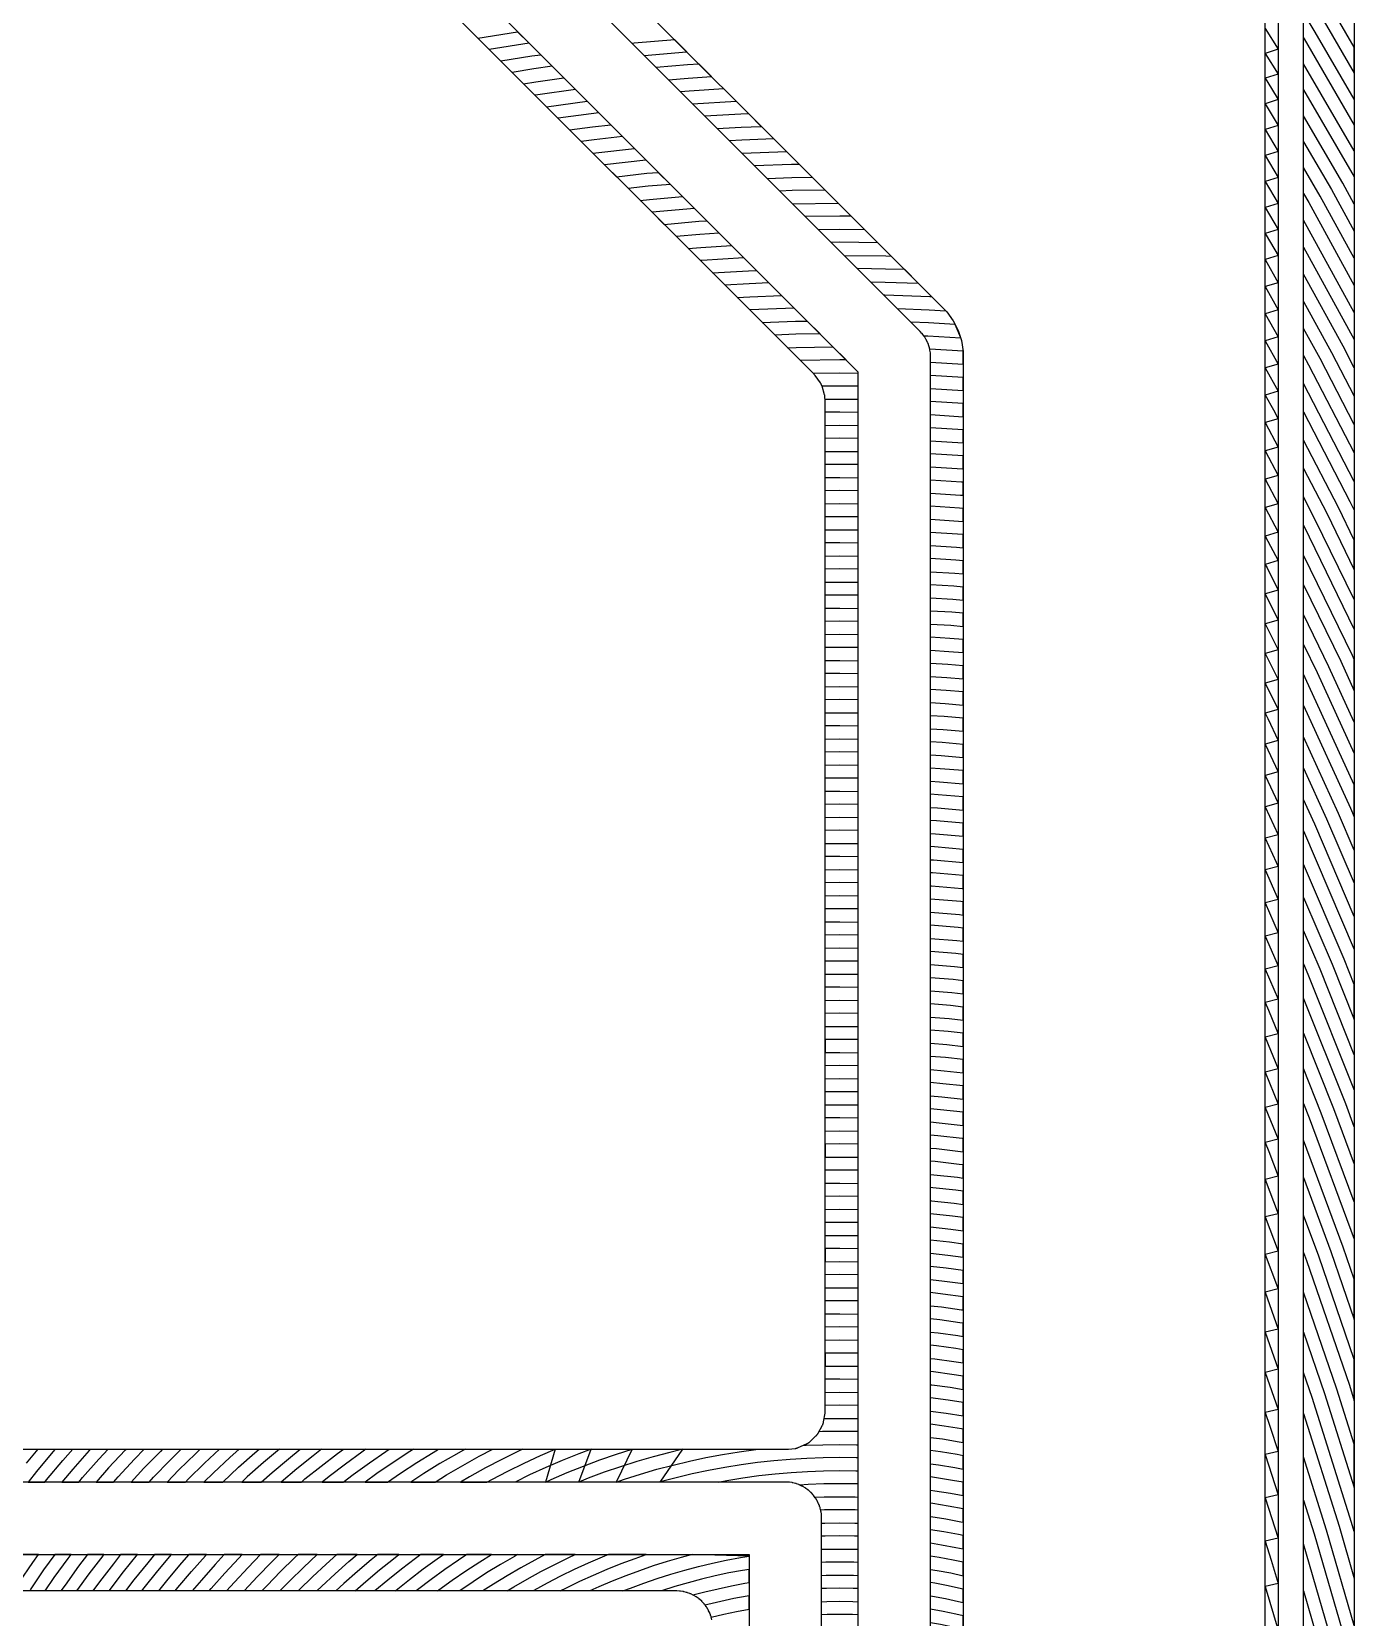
# Model space of a CAD drawing. Header units: metres. Extents: x 100 to 171, y -146 to -25.
# Drawn here: x 152.62 to 170.84, y -65.36 to -43.52 of the extents above; entities that cross this region are included whole.
import ezdxf

# ---------------------------------------------------------------- set-up
doc = ezdxf.new("R2010")
doc.units = ezdxf.units.M

msp = doc.modelspace()

# ---------------------------------------------------------------- linework, layer by layer
for points in [[(100.939, -24.525), (169.981, -24.525), (170.046, -24.528), (170.131, -24.541), (170.214, -24.562), (170.295, -24.591), (170.373, -24.627), (170.447, -24.672), (170.516, -24.723), (170.579, -24.781), (170.637, -24.844), (170.688, -24.913), (170.733, -24.987), (170.769, -25.065), (170.798, -25.146), (170.819, -25.229), (170.832, -25.314), (170.835, -25.379), (170.835, -145.421)], [(170.135, -145.4), (170.135, -25.4)], [(101.135, -25.575), (169.785, -25.575), (169.785, -145.225)], [(169.609, -144.412), (169.609, -26.275)], [(152.575, -35.049), (152.723, -35.073), (152.865, -35.119), (152.998, -35.187), (153.119, -35.275), (165.111, -47.267), (165.225, -47.381), (165.313, -47.502), (165.381, -47.635), (165.427, -47.777), (165.451, -47.925), (165.451, -93.575)], [(165, -93.5), (165, -48), (165, -47.996), (165, -47.993), (164.998, -47.958), (164.998, -47.955), (164.998, -47.951), (164.997, -47.947), (164.997, -47.944), (164.992, -47.91), (164.991, -47.906), (164.991, -47.902), (164.99, -47.899), (164.989, -47.895), (164.981, -47.862), (164.98, -47.858), (164.979, -47.855), (164.978, -47.851), (164.976, -47.848), (164.965, -47.815), (164.963, -47.812), (164.962, -47.809), (164.961, -47.805), (164.959, -47.802), (164.944, -47.771), (164.943, -47.767), (164.941, -47.764), (164.939, -47.761), (164.937, -47.758), (164.92, -47.728), (164.918, -47.725), (164.916, -47.722), (164.914, -47.719), (164.912, -47.716), (164.891, -47.688), (164.889, -47.686), (164.887, -47.683), (164.884, -47.68), (164.882, -47.677), (164.859, -47.652), (164.856, -47.649), (164.854, -47.646), (152.854, -35.646)], [(152.293, -36.5), (164, -48.207), (164, -93.293)], [(141.609, -63.048), (163.025, -63.048), (163.029, -63.048), (163.033, -63.048), (163.037, -63.048), (163.04, -63.047), (163.044, -63.047), (163.136, -63.036), (163.139, -63.035), (163.143, -63.035), (163.147, -63.034), (163.15, -63.033), (163.154, -63.032), (163.157, -63.031), (163.161, -63.03), (163.164, -63.029), (163.167, -63.028), (163.171, -63.027), (163.174, -63.026), (163.178, -63.024), (163.29, -62.975), (163.294, -62.973), (163.297, -62.971), (163.301, -62.97), (163.304, -62.968), (163.307, -62.966), (163.31, -62.964), (163.314, -62.962), (163.317, -62.96), (163.32, -62.957), (163.323, -62.955), (163.326, -62.953), (163.329, -62.95), (163.332, -62.948), (163.422, -62.864), (163.425, -62.862), (163.428, -62.859), (163.43, -62.856), (163.433, -62.853), (163.435, -62.85), (163.438, -62.848), (163.44, -62.845), (163.442, -62.841), (163.445, -62.838), (163.447, -62.835), (163.449, -62.832), (163.451, -62.829), (163.453, -62.825), (163.511, -62.717), (163.513, -62.714), (163.515, -62.71), (163.516, -62.707), (163.518, -62.703), (163.519, -62.7), (163.52, -62.696), (163.522, -62.693), (163.523, -62.689), (163.524, -62.685), (163.525, -62.682), (163.526, -62.678), (163.527, -62.674), (163.527, -62.67), (163.547, -62.549), (163.548, -62.545), (163.548, -62.542), (163.549, -62.538), (163.549, -62.535), (163.549, -62.531), (163.549, -62.528), (163.549, -62.524), (163.549, -48.611), (163.549, -48.608), (163.549, -48.605), (163.549, -48.601), (163.546, -48.555), (163.546, -48.551), (163.546, -48.548), (163.545, -48.544), (163.545, -48.54), (163.544, -48.536), (163.543, -48.533), (163.542, -48.529), (163.541, -48.525), (163.54, -48.522), (163.505, -48.404), (163.504, -48.4), (163.503, -48.396), (163.502, -48.393), (163.5, -48.389), (163.499, -48.386), (163.497, -48.382), (163.495, -48.379), (163.494, -48.376), (163.492, -48.372), (163.49, -48.369), (163.488, -48.366), (163.486, -48.362), (163.484, -48.359), (163.412, -48.259), (163.41, -48.256), (163.408, -48.253), (163.406, -48.251), (163.403, -48.248), (163.401, -48.245), (163.398, -48.243), (163.396, -48.24), (152.26, -37.104)], [(170.835, -44.449), (170.297, -43.526), (170.135, -43.263), (170.135, -42.92), (170.451, -43.434), (170.835, -44.092), (170.835, -43.735), (170.606, -43.341), (170.135, -42.577)], [(158.766, -43.61), (159.314, -43.522), (159.471, -43.679), (158.923, -43.767)], [(161.057, -43.85), (161.638, -43.8), (161.644, -43.799), (161.477, -43.633), (160.918, -43.681), (160.891, -43.684)], [(169.609, -43.477), (169.785, -43.762), (169.609, -43.82), (169.785, -44.105), (169.609, -44.163), (169.695, -44.303), (169.785, -44.457), (169.609, -44.513), (169.785, -44.814), (169.609, -44.87), (169.785, -45.171), (169.609, -45.228), (169.785, -45.529), (169.609, -45.585), (169.785, -45.886), (169.609, -45.943), (169.785, -46.244), (169.609, -46.3), (169.742, -46.528), (169.785, -46.606), (169.609, -46.66), (169.785, -46.979), (169.609, -47.033), (169.785, -47.352), (169.609, -47.407), (169.785, -47.725), (169.609, -47.78), (169.785, -48.099), (169.609, -48.153), (169.785, -48.472), (169.609, -48.526), (169.722, -48.73), (169.785, -48.852), (169.609, -48.905), (169.785, -49.243), (169.609, -49.296), (169.785, -49.634), (169.609, -49.686), (169.785, -50.025), (169.609, -50.077), (169.785, -50.416), (169.609, -50.468), (169.785, -50.806), (169.609, -50.859), (169.635, -50.908), (169.785, -51.215), (169.609, -51.266), (169.785, -51.626), (169.609, -51.677), (169.785, -52.036), (169.609, -52.087), (169.785, -52.446), (169.609, -52.497), (169.785, -52.857), (169.609, -52.908), (169.646, -52.982), (169.785, -53.286), (169.609, -53.335), (169.785, -53.718), (169.609, -53.767), (169.785, -54.15), (169.609, -54.199), (169.785, -54.582), (169.609, -54.632), (169.761, -54.962), (169.785, -55.018), (169.609, -55.066), (169.785, -55.475), (169.609, -55.523), (169.785, -55.932), (169.609, -55.979), (169.785, -56.389), (169.609, -56.436), (169.785, -56.846), (169.609, -56.893), (169.655, -56.998), (169.785, -57.324), (169.609, -57.37), (169.785, -57.809), (169.609, -57.855), (169.785, -58.294), (169.609, -58.34), (169.785, -58.778), (169.609, -58.824), (169.658, -58.945), (169.785, -59.287), (169.609, -59.332), (169.785, -59.804), (169.609, -59.848), (169.785, -60.32), (169.609, -60.365), (169.777, -60.814), (169.785, -60.839), (169.609, -60.882), (169.785, -61.392), (169.609, -61.435), (169.785, -61.945), (169.609, -61.989), (169.785, -62.499), (169.609, -62.542), (169.674, -62.73), (169.785, -63.08), (169.609, -63.122), (169.785, -63.676), (169.609, -63.718), (169.785, -64.272), (169.609, -64.314), (169.692, -64.574), (169.785, -64.895), (169.609, -64.936), (169.785, -65.541)], [(170.135, -43.607), (170.143, -43.619), (170.835, -44.807)], [(159.08, -43.924), (159.511, -43.855), (159.631, -43.838), (159.791, -43.998), (159.537, -44.033), (159.237, -44.081)], [(162.063, -44.856), (162.394, -44.835), (162.669, -44.825), (162.496, -44.651), (162.385, -44.655), (161.893, -44.686), (161.723, -44.516), (162.323, -44.479), (162.153, -44.309), (161.678, -44.338), (161.556, -44.349), (161.39, -44.182), (161.664, -44.159), (161.983, -44.139), (161.813, -43.969), (161.651, -43.979), (161.223, -44.016)], [(170.835, -45.164), (170.135, -43.963)], [(159.394, -44.238), (159.564, -44.211), (159.951, -44.158), (160.111, -44.318), (159.59, -44.389), (159.551, -44.395)], [(170.135, -44.321), (170.834, -45.52), (170.835, -45.522)], [(159.71, -44.554), (160.271, -44.478), (160.433, -44.64), (160.324, -44.652), (159.87, -44.714)], [(170.835, -45.895), (170.677, -45.608), (170.135, -44.678)], [(160.03, -44.874), (160.346, -44.831), (160.596, -44.803), (160.759, -44.966), (160.368, -45.01), (160.19, -45.034)], [(160.35, -45.194), (160.39, -45.188), (160.922, -45.129), (161.085, -45.292), (161.077, -45.293), (160.512, -45.356), (160.675, -45.519), (161.095, -45.472), (161.251, -45.459), (161.418, -45.625), (161.112, -45.651), (160.838, -45.682)], [(162.403, -45.195), (162.412, -45.195), (163.017, -45.172), (162.843, -44.999), (162.403, -45.015), (162.233, -45.025)], [(170.135, -45.036), (170.52, -45.697), (170.835, -46.268)], [(162.75, -45.542), (163.09, -45.53), (163.371, -45.527), (163.193, -45.349), (163.085, -45.35), (162.576, -45.369)], [(170.835, -46.642), (170.364, -45.786), (170.135, -45.393)], [(161.001, -45.845), (161.13, -45.831), (161.584, -45.791), (161.75, -45.958), (161.164, -46.008), (161.33, -46.175), (161.81, -46.133), (161.919, -46.127), (162.089, -46.297), (161.823, -46.313), (161.497, -46.341)], [(163.097, -45.89), (163.098, -45.89), (163.726, -45.882), (163.549, -45.704), (163.094, -45.71), (162.924, -45.716)], [(170.835, -47.388), (170.135, -46.116), (170.135, -45.751), (170.207, -45.874), (170.835, -47.015)], [(163.81, -46.603), (164.384, -46.61), (164.457, -46.612), (164.272, -46.428), (163.75, -46.422), (163.631, -46.423), (163.453, -46.246), (163.75, -46.242), (164.09, -46.246), (163.908, -46.064), (163.75, -46.062), (163.275, -46.068)], [(161.663, -46.507), (161.837, -46.492), (162.259, -46.466), (162.429, -46.636), (161.85, -46.672), (161.829, -46.674)], [(170.135, -46.49), (170.835, -47.762)], [(161.999, -46.843), (162.491, -46.813), (162.601, -46.809), (162.775, -46.982), (162.5, -46.993), (162.169, -47.013)], [(164.543, -47.336), (164.982, -47.352), (165.21, -47.366), (165.018, -47.174), (164.991, -47.172), (164.371, -47.149), (164.357, -47.149), (164.174, -46.967), (164.375, -46.97), (164.831, -46.986), (164.644, -46.799), (164.379, -46.79), (163.992, -46.785)], [(170.835, -48.152), (170.68, -47.853), (170.135, -46.863)], [(162.339, -47.183), (162.509, -47.172), (162.949, -47.156), (163.122, -47.33), (162.518, -47.352), (162.508, -47.353)], [(170.135, -47.236), (170.521, -47.938), (170.835, -48.543)], [(162.682, -47.526), (163.138, -47.509), (163.3, -47.507), (163.478, -47.685), (163.143, -47.689), (162.856, -47.7)], [(164.907, -47.71), (164.964, -47.712), (165.415, -47.739), (165.34, -47.554), (164.973, -47.532), (164.73, -47.523)], [(170.835, -48.934), (170.363, -48.023), (170.135, -47.61)], [(163.029, -47.874), (163.147, -47.869), (163.656, -47.863), (163.836, -48.043), (163.75, -48.042), (163.204, -48.049)], [(165, -48.075), (165.451, -48.102), (165.45, -47.922), (164.989, -47.893)], [(170.835, -49.715), (170.135, -48.366), (170.135, -47.983), (170.204, -48.108), (170.835, -49.324)], [(163.382, -48.226), (163.75, -48.222), (164, -48.225), (164, -48.405), (163.75, -48.402), (163.506, -48.405)], [(165, -48.435), (165.451, -48.463), (165.451, -48.283), (165, -48.255)], [(163.548, -48.584), (163.75, -48.582), (164, -48.585), (164, -48.765), (163.75, -48.762), (163.549, -48.764)], [(165, -49.156), (165.451, -49.184), (165.451, -49.004), (165, -48.976), (165, -48.796), (165.451, -48.824), (165.451, -48.643), (165, -48.616)], [(170.135, -48.757), (170.776, -49.993), (170.835, -50.113)], [(163.549, -48.944), (163.75, -48.942), (164, -48.945), (164, -49.125), (163.75, -49.122), (163.549, -49.124)], [(163.549, -49.304), (163.75, -49.302), (164, -49.305), (164, -49.485), (163.75, -49.482), (163.549, -49.484)], [(165, -49.517), (165.438, -49.544), (165.451, -49.545), (165.451, -49.364), (165, -49.337)], [(170.135, -49.539), (170.455, -50.155), (170.835, -50.934), (170.835, -50.524), (170.616, -50.074), (170.135, -49.148)], [(163.549, -49.664), (163.75, -49.662), (164, -49.665), (164, -49.845), (163.75, -49.842), (163.549, -49.844)], [(165, -50.238), (165.385, -50.262), (165.451, -50.268), (165.451, -50.087), (165.399, -50.083), (165, -50.058), (165, -49.878), (165.412, -49.903), (165.451, -49.906), (165.451, -49.726), (165.425, -49.724), (165, -49.697)], [(170.835, -51.344), (170.294, -50.236), (170.135, -49.929)], [(163.549, -50.024), (163.75, -50.022), (164, -50.025), (164, -50.205), (163.75, -50.202), (163.549, -50.204)], [(163.549, -50.384), (163.75, -50.382), (164, -50.385), (164, -50.565), (163.75, -50.562), (163.549, -50.564)], [(165, -50.599), (165.359, -50.621), (165.451, -50.629), (165.451, -50.448), (165.372, -50.442), (165, -50.419)], [(170.135, -50.32), (170.835, -51.755)], [(163.549, -50.744), (163.75, -50.742), (164, -50.745), (164, -50.925), (163.75, -50.922), (163.549, -50.924)], [(165, -51.32), (165.306, -51.339), (165.451, -51.352), (165.451, -51.171), (165.319, -51.16), (165, -51.14), (165, -50.96), (165.332, -50.98), (165.451, -50.99), (165.451, -50.81), (165.346, -50.801), (165, -50.779)], [(170.135, -51.141), (170.648, -52.192), (170.835, -52.6), (170.835, -52.168), (170.811, -52.115), (170.135, -50.731)], [(163.549, -51.104), (163.75, -51.102), (164, -51.105), (164, -51.285), (163.75, -51.282), (163.549, -51.284)], [(163.549, -51.464), (163.75, -51.462), (164, -51.465), (164, -51.645), (163.75, -51.642), (163.549, -51.644)], [(165, -51.681), (165.279, -51.698), (165.451, -51.713), (165.451, -51.532), (165.293, -51.519), (165, -51.501)], [(170.835, -53.033), (170.485, -52.269), (170.135, -51.551)], [(163.549, -51.824), (163.75, -51.822), (164, -51.825), (164, -52.005), (163.75, -52.002), (163.549, -52.004)], [(165, -52.402), (165.226, -52.416), (165.451, -52.436), (165.451, -52.255), (165.24, -52.237), (165, -52.222), (165, -52.042), (165.253, -52.057), (165.451, -52.074), (165.451, -51.894), (165.266, -51.878), (165, -51.861)], [(170.135, -52.801), (170.783, -54.217), (170.835, -54.337), (170.835, -53.897), (170.16, -52.423), (170.135, -52.372), (170.135, -51.962), (170.322, -52.346), (170.835, -53.465)], [(163.549, -52.184), (163.75, -52.182), (164, -52.185), (164, -52.365), (163.75, -52.362), (163.549, -52.364)], [(163.549, -52.544), (163.75, -52.542), (164, -52.545), (164, -52.725), (163.75, -52.722), (163.549, -52.724)], [(165, -52.763), (165.2, -52.775), (165.451, -52.797), (165.451, -52.616), (165.213, -52.596), (165, -52.583)], [(163.549, -52.904), (163.75, -52.902), (164, -52.905), (164, -53.085), (163.75, -53.082), (163.549, -53.084)], [(165, -53.484), (165.147, -53.493), (165.451, -53.519), (165.451, -53.339), (165.16, -53.314), (165, -53.304), (165, -53.124), (165.173, -53.134), (165.451, -53.158), (165.451, -52.978), (165.187, -52.955), (165, -52.943)], [(163.549, -53.264), (163.75, -53.262), (164, -53.265), (164, -53.445), (163.75, -53.442), (163.549, -53.444)], [(170.835, -54.794), (170.619, -54.29), (170.135, -53.233)], [(163.549, -53.624), (163.75, -53.622), (164, -53.625), (164, -53.805), (163.75, -53.802), (163.549, -53.804)], [(165, -53.845), (165.121, -53.852), (165.451, -53.881), (165.451, -53.7), (165.134, -53.673), (165, -53.665)], [(170.835, -55.708), (170.29, -54.436), (170.135, -54.098), (170.135, -53.665), (170.454, -54.363), (170.835, -55.251)], [(163.549, -53.984), (163.75, -53.982), (164, -53.985), (164, -54.165), (163.75, -54.162), (163.549, -54.164)], [(165, -54.566), (165.068, -54.57), (165.451, -54.603), (165.451, -54.423), (165.081, -54.391), (165, -54.386), (165, -54.206), (165.094, -54.211), (165.451, -54.242), (165.451, -54.061), (165.107, -54.032), (165, -54.025)], [(163.549, -54.344), (163.75, -54.342), (164, -54.345), (164, -54.525), (163.75, -54.522), (163.549, -54.524)], [(170.135, -54.531), (170.835, -56.164)], [(163.549, -54.704), (163.75, -54.702), (164, -54.705), (164, -54.885), (163.75, -54.882), (163.549, -54.884)], [(165, -54.927), (165.041, -54.929), (165.451, -54.965), (165.451, -54.784), (165.054, -54.75), (165, -54.747)], [(170.135, -55.445), (170.53, -56.366), (170.835, -57.129), (170.835, -56.644), (170.696, -56.297), (170.135, -54.988)], [(163.549, -55.064), (163.75, -55.062), (164, -55.065), (164, -55.245), (163.75, -55.242), (163.549, -55.244)], [(165, -55.649), (165.4, -55.683), (165.451, -55.689), (165.451, -55.507), (165.417, -55.504), (165.001, -55.468), (165, -55.468), (165, -55.288), (165.015, -55.288), (165.435, -55.325), (165.451, -55.326), (165.451, -55.145), (165.028, -55.109), (165, -55.107)], [(163.549, -55.424), (163.75, -55.422), (164, -55.425), (164, -55.605), (163.75, -55.602), (163.549, -55.604)], [(163.549, -55.784), (163.75, -55.782), (164, -55.785), (164, -55.965), (163.75, -55.962), (163.549, -55.964)], [(165, -56.01), (165.364, -56.041), (165.451, -56.051), (165.451, -55.87), (165.382, -55.862), (165, -55.829)], [(170.835, -57.614), (170.363, -56.435), (170.135, -55.902)], [(163.549, -56.144), (163.75, -56.142), (164, -56.145), (164, -56.325), (163.75, -56.322), (163.549, -56.324)], [(165, -56.371), (165.329, -56.399), (165.451, -56.413), (165.451, -56.232), (165.347, -56.22), (165, -56.19)], [(163.549, -56.504), (163.75, -56.502), (164, -56.505), (164, -56.685), (163.75, -56.682), (163.549, -56.684)], [(165, -57.094), (165.258, -57.116), (165.451, -57.137), (165.451, -56.956), (165.276, -56.937), (165, -56.913), (165, -56.732), (165.294, -56.758), (165.451, -56.775), (165.451, -56.594), (165.311, -56.579), (165, -56.552)], [(170.835, -58.606), (170.717, -58.289), (170.135, -56.833), (170.135, -56.359), (170.197, -56.504), (170.835, -58.099)], [(163.549, -56.864), (163.75, -56.862), (164, -56.865), (164, -57.045), (163.75, -57.042), (163.549, -57.044)], [(163.549, -57.224), (163.75, -57.222), (164, -57.225), (164, -57.405), (163.75, -57.402), (163.549, -57.404), (163.549, -57.584), (163.75, -57.582), (164, -57.585), (164, -57.765), (163.75, -57.762), (163.549, -57.764)], [(165, -57.455), (165.223, -57.474), (165.451, -57.499), (165.451, -57.318), (165.241, -57.295), (165, -57.274)], [(170.135, -57.318), (170.549, -58.354), (170.835, -59.122)], [(165, -58.178), (165.153, -58.191), (165.451, -58.224), (165.451, -58.043), (165.17, -58.012), (165, -57.997), (165, -57.816), (165.188, -57.833), (165.451, -57.862), (165.451, -57.681), (165.206, -57.653), (165, -57.636)], [(170.835, -59.639), (170.381, -58.419), (170.135, -57.802)], [(163.549, -57.944), (163.75, -57.942), (164, -57.945), (164, -58.125), (163.75, -58.122), (163.549, -58.124)], [(163.549, -58.304), (163.75, -58.302), (164, -58.305), (164, -58.485), (163.75, -58.482), (163.549, -58.484)], [(170.135, -58.287), (170.214, -58.483), (170.835, -60.155)], [(165, -58.539), (165.117, -58.549), (165.451, -58.586), (165.451, -58.405), (165.135, -58.37), (165, -58.358)], [(163.549, -58.664), (163.75, -58.662), (164, -58.665), (164, -58.845), (163.75, -58.842), (163.549, -58.844), (163.549, -59.024), (163.75, -59.022), (164, -59.025), (164, -59.205), (163.75, -59.202), (163.549, -59.204)], [(165, -59.262), (165.047, -59.266), (165.369, -59.301), (165.451, -59.312), (165.451, -59.131), (165.392, -59.123), (165.064, -59.086), (165, -59.081), (165, -58.9), (165.082, -58.907), (165.414, -58.944), (165.451, -58.949), (165.451, -58.767), (165.436, -58.765), (165.1, -58.728), (165, -58.72)], [(170.835, -64.18), (170.799, -64.055), (170.254, -62.335), (170.135, -61.99), (170.135, -61.436), (170.425, -62.279), (170.835, -63.574), (170.835, -62.978), (170.596, -62.222), (170.135, -60.883), (170.135, -60.339), (170.175, -60.447), (170.767, -62.166), (170.835, -62.382), (170.835, -61.811), (170.345, -60.386), (170.135, -59.822), (170.135, -59.305), (170.514, -60.325), (170.835, -61.258), (170.835, -60.705), (170.684, -60.265), (170.135, -58.789)], [(163.549, -59.384), (163.75, -59.382), (164, -59.385), (164, -59.565), (163.75, -59.562), (163.549, -59.564)], [(165, -59.623), (165.011, -59.624), (165.325, -59.659), (165.451, -59.676), (165.451, -59.494), (165.347, -59.48), (165.029, -59.445), (165, -59.442)], [(163.549, -59.744), (163.75, -59.742), (164, -59.745), (164, -59.925), (163.75, -59.922), (163.549, -59.924)], [(165, -60.347), (165.237, -60.373), (165.451, -60.402), (165.451, -60.221), (165.259, -60.195), (165, -60.166), (165, -59.985), (165.281, -60.016), (165.451, -60.039), (165.451, -59.857), (165.303, -59.837), (165, -59.804)], [(163.549, -60.104), (163.75, -60.102), (164, -60.105), (164, -60.285), (163.75, -60.282), (163.549, -60.284), (163.549, -60.464), (163.75, -60.462), (164, -60.465), (164, -60.645), (163.75, -60.642), (163.549, -60.644)], [(165, -60.709), (165.193, -60.731), (165.451, -60.765), (165.451, -60.584), (165.215, -60.552), (165, -60.528)], [(163.549, -60.824), (163.75, -60.822), (164, -60.825), (164, -61.005), (163.75, -61.002), (163.549, -61.004)], [(165, -61.433), (165.105, -61.445), (165.374, -61.482), (165.451, -61.494), (165.451, -61.312), (165.401, -61.304), (165.127, -61.266), (165, -61.252), (165, -61.071), (165.149, -61.088), (165.427, -61.126), (165.451, -61.129), (165.451, -60.947), (165.171, -60.909), (165, -60.89)], [(163.549, -61.184), (163.75, -61.182), (164, -61.185), (164, -61.365), (163.75, -61.362), (163.549, -61.364)], [(163.549, -61.544), (163.75, -61.542), (164, -61.545), (164, -61.725), (163.75, -61.722), (163.549, -61.724), (163.549, -61.904), (163.75, -61.902), (164, -61.905), (164, -62.085), (163.75, -62.082), (163.549, -62.084)], [(165, -61.796), (165.061, -61.802), (165.321, -61.838), (165.451, -61.859), (165.451, -61.676), (165.348, -61.66), (165.083, -61.624), (165, -61.615)], [(165, -62.884), (165.163, -62.906), (165.396, -62.944), (165.451, -62.954), (165.451, -62.771), (165.427, -62.766), (165.189, -62.728), (165, -62.702), (165, -62.521), (165.216, -62.55), (165.451, -62.588), (165.451, -62.405), (165.242, -62.372), (165, -62.339), (165, -62.158), (165.017, -62.16), (165.269, -62.194), (165.451, -62.223), (165.451, -62.041), (165.295, -62.016), (165.039, -61.981), (165, -61.977)], [(163.549, -62.264), (163.75, -62.262), (164, -62.265), (164, -62.265), (164, -62.445), (163.995, -62.445), (163.75, -62.442), (163.549, -62.444)], [(163.535, -62.625), (163.75, -62.622), (163.991, -62.625), (164, -62.625), (164, -62.805), (163.986, -62.805), (163.75, -62.802), (163.514, -62.805), (163.463, -62.807)], [(170.835, -65.473), (170.454, -64.16), (170.135, -63.152), (170.135, -62.556), (170.627, -64.108), (170.835, -64.826)], [(152.549, -63.24), (152.71, -63.048), (152.947, -63.048), (152.914, -63.085), (152.688, -63.354), (152.572, -63.499), (152.803, -63.499), (152.827, -63.468), (153.051, -63.203), (153.187, -63.048)], [(153.428, -63.048), (153.414, -63.064), (153.187, -63.32), (153.037, -63.499), (153.272, -63.499), (153.323, -63.438), (153.547, -63.185), (153.674, -63.048), (153.92, -63.048), (153.907, -63.061), (153.68, -63.305), (153.51, -63.499), (153.75, -63.499), (153.814, -63.426), (154.038, -63.185), (154.171, -63.048)], [(154.424, -63.048), (154.395, -63.077), (154.168, -63.309), (153.992, -63.499), (154.238, -63.499), (154.299, -63.433), (154.522, -63.204), (154.682, -63.048)], [(154.943, -63.048), (154.876, -63.111), (154.65, -63.331), (154.486, -63.499), (154.738, -63.499), (154.777, -63.459), (155, -63.241), (155.207, -63.048), (155.478, -63.048), (155.349, -63.163), (155.124, -63.372), (154.994, -63.499), (155.252, -63.499), (155.47, -63.296), (155.696, -63.095), (155.753, -63.048)], [(156.032, -63.048), (155.814, -63.232), (155.591, -63.429), (155.516, -63.499), (155.784, -63.499), (155.932, -63.368), (156.156, -63.179), (156.32, -63.048)], [(156.613, -63.048), (156.496, -63.137), (156.271, -63.318), (156.056, -63.499), (156.336, -63.499), (156.385, -63.457), (156.607, -63.279), (156.834, -63.107), (156.915, -63.048)], [(157.225, -63.048), (157.169, -63.087), (156.941, -63.251), (156.718, -63.421), (156.621, -63.499), (156.913, -63.499), (157.048, -63.396), (157.272, -63.234), (157.5, -63.078), (157.545, -63.048), (157.878, -63.048), (157.828, -63.079), (157.6, -63.228), (157.376, -63.381), (157.213, -63.499), (157.523, -63.499), (157.7, -63.377), (157.924, -63.231), (158.151, -63.091), (158.225, -63.048)], [(158.589, -63.048), (158.471, -63.113), (158.244, -63.246), (158.02, -63.383), (157.843, -63.499), (158.177, -63.499), (158.336, -63.4), (158.56, -63.27), (158.786, -63.145), (158.973, -63.048), (159.385, -63.048), (159.325, -63.076), (159.097, -63.187), (158.871, -63.304), (158.649, -63.426), (158.525, -63.499), (158.891, -63.499), (158.956, -63.463), (159.177, -63.348), (159.402, -63.238), (159.629, -63.134), (159.83, -63.048), (159.698, -63.499), (159.775, -63.463), (159.996, -63.369), (160.219, -63.279), (160.445, -63.195), (160.673, -63.117), (160.89, -63.048), (160.67, -63.499), (160.786, -63.459), (161.007, -63.389), (161.23, -63.324), (161.454, -63.265), (161.679, -63.211), (161.906, -63.163), (162.134, -63.121), (162.363, -63.084), (162.593, -63.053), (162.636, -63.048)], [(163.242, -62.996), (163.286, -62.993), (163.518, -62.985), (163.75, -62.982), (163.982, -62.985), (164, -62.985), (164, -63.165), (163.977, -63.165), (163.75, -63.162), (163.523, -63.165), (163.295, -63.173), (163.068, -63.187), (162.841, -63.207), (162.615, -63.232), (162.39, -63.262), (162.165, -63.298), (161.942, -63.34), (161.719, -63.387), (161.498, -63.44), (161.278, -63.498), (161.275, -63.499), (161.588, -63.048), (161.41, -63.09), (161.182, -63.151), (160.955, -63.217), (160.729, -63.288), (160.506, -63.365), (160.284, -63.447), (160.156, -63.499), (160.324, -63.048), (160.155, -63.111), (159.927, -63.202), (159.702, -63.299), (159.479, -63.401), (159.279, -63.499)], [(165, -63.247), (165.11, -63.262), (165.335, -63.298), (165.451, -63.32), (165.451, -63.137), (165.366, -63.121), (165.137, -63.084), (165, -63.066)], [(163.5, -92.864), (163.5, -63.999), (163.5, -63.995), (163.5, -63.991), (163.498, -63.957), (163.498, -63.953), (163.498, -63.95), (163.497, -63.946), (163.497, -63.942), (163.492, -63.908), (163.491, -63.905), (163.491, -63.901), (163.49, -63.898), (163.489, -63.894), (163.481, -63.861), (163.48, -63.857), (163.479, -63.854), (163.478, -63.85), (163.476, -63.847), (163.465, -63.814), (163.463, -63.811), (163.462, -63.807), (163.461, -63.804), (163.459, -63.801), (163.444, -63.769), (163.443, -63.766), (163.441, -63.763), (163.439, -63.76), (163.437, -63.757), (163.42, -63.727), (163.418, -63.724), (163.416, -63.721), (163.414, -63.718), (163.412, -63.715), (163.391, -63.687), (163.389, -63.684), (163.387, -63.681), (163.384, -63.679), (163.382, -63.676), (163.359, -63.65), (163.356, -63.648), (163.354, -63.645), (163.351, -63.642), (163.348, -63.64), (163.323, -63.617), (163.32, -63.614), (163.317, -63.612), (163.314, -63.61), (163.312, -63.608), (163.284, -63.587), (163.281, -63.585), (163.278, -63.583), (163.275, -63.581), (163.272, -63.579), (163.242, -63.561), (163.239, -63.559), (163.236, -63.558), (163.233, -63.556), (163.229, -63.554), (163.198, -63.54), (163.195, -63.538), (163.191, -63.537), (163.188, -63.535), (163.185, -63.534), (163.152, -63.522), (163.149, -63.521), (163.145, -63.52), (163.142, -63.519), (163.138, -63.518), (163.105, -63.51), (163.101, -63.509), (163.098, -63.508), (163.094, -63.507), (163.09, -63.507), (163.056, -63.502), (163.053, -63.501), (163.049, -63.501), (163.045, -63.501), (163.042, -63.5), (163.007, -63.499), (163.004, -63.499), (163, -63.499), (141.206, -63.499)], [(162.073, -63.499), (162.196, -63.476), (162.416, -63.44), (162.637, -63.41), (162.859, -63.386), (163.081, -63.367), (163.304, -63.353), (163.527, -63.345), (163.75, -63.342), (163.973, -63.345), (164, -63.346), (164, -63.526), (163.969, -63.525), (163.75, -63.522), (163.531, -63.525), (163.313, -63.533), (163.198, -63.54)], [(165, -63.974), (165.005, -63.974), (165.212, -64.008), (165.418, -64.046), (165.451, -64.053), (165.451, -63.869), (165.242, -63.83), (165.031, -63.796), (165, -63.792), (165, -63.611), (165.057, -63.618), (165.273, -63.653), (165.451, -63.686), (165.451, -63.503), (165.304, -63.476), (165.084, -63.44), (165, -63.429)], [(163.408, -63.709), (163.536, -63.704), (163.75, -63.702), (163.964, -63.704), (164, -63.706), (164, -63.886), (163.96, -63.884), (163.75, -63.882), (163.54, -63.884), (163.487, -63.886)], [(170.135, -64.997), (170.434, -66.029), (170.835, -67.55), (170.835, -66.844), (170.608, -65.981), (170.135, -64.351), (170.135, -63.748), (170.282, -64.212), (170.781, -65.933), (170.835, -66.138)], [(163.5, -64.066), (163.545, -64.064), (163.75, -64.062), (163.955, -64.064), (164, -64.066), (164, -64.246), (163.951, -64.244), (163.75, -64.242), (163.549, -64.244), (163.5, -64.246)], [(165, -64.338), (165.15, -64.362), (165.348, -64.399), (165.451, -64.421), (165.451, -64.237), (165.383, -64.223), (165.181, -64.185), (165, -64.156)], [(163.5, -64.426), (163.553, -64.424), (163.75, -64.422), (163.947, -64.424), (164, -64.426), (164, -64.606), (163.942, -64.604), (163.75, -64.602), (163.558, -64.604), (163.5, -64.606)], [(140.999, -64.499), (162.5, -64.499), (162.5, -92.656)], [(152.45, -64.882), (152.639, -64.607), (152.717, -64.499), (152.495, -64.499)], [(159.313, -64.499), (159.27, -64.523), (159.077, -64.635), (158.887, -64.752), (158.7, -64.874), (158.516, -65), (158.21, -65), (158.228, -64.986), (158.412, -64.853), (158.6, -64.724), (158.791, -64.6), (158.955, -64.499), (158.616, -64.499), (158.5, -64.574), (158.309, -64.706), (158.121, -64.842), (157.936, -64.982), (157.914, -65), (157.626, -65), (157.641, -64.988), (157.825, -64.84), (158.013, -64.697), (158.205, -64.559), (158.292, -64.499), (157.98, -64.499), (157.906, -64.552), (157.715, -64.698), (157.527, -64.849), (157.347, -65), (157.075, -65), (157.225, -64.867), (157.412, -64.709), (157.604, -64.556), (157.679, -64.499), (157.388, -64.499), (157.298, -64.57), (157.107, -64.731), (156.92, -64.896), (156.809, -65), (156.548, -65), (156.613, -64.936), (156.799, -64.763), (156.99, -64.595), (157.104, -64.499), (156.826, -64.499), (156.678, -64.63), (156.489, -64.806), (156.304, -64.986), (156.291, -65), (156.039, -65), (156.177, -64.859), (156.365, -64.675), (156.555, -64.499), (156.29, -64.499), (156.241, -64.545), (156.05, -64.731), (155.863, -64.923), (155.791, -65), (155.546, -65), (155.548, -64.998), (155.733, -64.799), (155.922, -64.604), (156.03, -64.499), (155.774, -64.499), (155.602, -64.675), (155.414, -64.877), (155.306, -65), (155.067, -65), (155.095, -64.966), (155.281, -64.756), (155.472, -64.55), (155.522, -64.499), (155.274, -64.499), (155.148, -64.635), (154.959, -64.849), (154.832, -65), (154.598, -65), (154.636, -64.952), (154.823, -64.731), (155.014, -64.514), (155.028, -64.499), (154.787, -64.499), (154.686, -64.613), (154.497, -64.838), (154.368, -65), (154.139, -65), (154.172, -64.957), (154.358, -64.724), (154.547, -64.499), (154.312, -64.499), (154.219, -64.61), (154.03, -64.846), (153.913, -65), (153.687, -65), (153.702, -64.98), (153.888, -64.735), (154.077, -64.499), (153.846, -64.499), (153.746, -64.625), (153.557, -64.872), (153.465, -65), (153.243, -65), (153.413, -64.765), (153.604, -64.514), (153.616, -64.499), (153.389, -64.499), (153.268, -64.658), (153.081, -64.918), (153.024, -65), (152.806, -65), (152.933, -64.814), (153.124, -64.551), (153.163, -64.499), (152.939, -64.499), (152.786, -64.71), (152.6, -64.982)], [(161.727, -65.054), (161.891, -65.011), (162.074, -64.968), (162.258, -64.929), (162.442, -64.894), (162.5, -64.885), (162.5, -64.703), (162.411, -64.717), (162.222, -64.752), (162.034, -64.792), (161.847, -64.837), (161.662, -64.886), (161.477, -64.939), (161.294, -64.997), (161.286, -65), (160.764, -65), (160.867, -64.959), (161.052, -64.89), (161.237, -64.826), (161.425, -64.767), (161.614, -64.712), (161.804, -64.662), (161.995, -64.616), (162.187, -64.576), (162.381, -64.54), (162.5, -64.521), (161.716, -64.499), (161.566, -64.539), (161.373, -64.595), (161.181, -64.655), (160.991, -64.721), (160.802, -64.791), (160.616, -64.865), (160.431, -64.944), (160.31, -65), (159.901, -65), (159.987, -64.956), (160.171, -64.865), (160.358, -64.78), (160.547, -64.699), (160.738, -64.623), (160.93, -64.551), (161.082, -64.499), (160.563, -64.499), (160.478, -64.533), (160.285, -64.615), (160.094, -64.703), (159.906, -64.795), (159.72, -64.891), (159.536, -64.993), (159.523, -65), (159.171, -65), (159.262, -64.944), (159.447, -64.836), (159.635, -64.733), (159.825, -64.634), (160.017, -64.54), (160.107, -64.499), (159.695, -64.499), (159.55, -64.574), (159.358, -64.679), (159.169, -64.79), (158.983, -64.904), (158.836, -65)], [(165, -65.068), (165.027, -65.072), (165.207, -65.105), (165.387, -65.143), (165.451, -65.159), (165.451, -64.974), (165.426, -64.968), (165.242, -64.929), (165.058, -64.894), (165, -64.885), (165, -64.703), (165.089, -64.717), (165.278, -64.752), (165.451, -64.789), (165.451, -64.605), (165.313, -64.576), (165.119, -64.54), (165, -64.521)], [(163.5, -64.786), (163.562, -64.784), (163.75, -64.782), (163.938, -64.784), (164, -64.786), (164, -64.967), (163.933, -64.964), (163.75, -64.962), (163.567, -64.964), (163.5, -64.967)], [(161.989, -65.395), (161.981, -65.362), (161.98, -65.358), (161.979, -65.355), (161.978, -65.351), (161.976, -65.348), (161.965, -65.315), (161.963, -65.312), (161.962, -65.309), (161.961, -65.305), (161.959, -65.302), (161.944, -65.271), (161.943, -65.267), (161.941, -65.264), (161.939, -65.261), (161.937, -65.258), (161.92, -65.228), (161.918, -65.225), (161.916, -65.222), (161.914, -65.219), (161.912, -65.216), (161.891, -65.188), (161.889, -65.186), (161.887, -65.183), (161.884, -65.18), (161.882, -65.177), (161.859, -65.152), (161.856, -65.149), (161.854, -65.146), (161.851, -65.144), (161.848, -65.141), (161.823, -65.118), (161.82, -65.116), (161.817, -65.113), (161.814, -65.111), (161.812, -65.109), (161.784, -65.088), (161.781, -65.086), (161.778, -65.084), (161.775, -65.082), (161.772, -65.08), (161.742, -65.063), (161.739, -65.061), (161.736, -65.059), (161.733, -65.057), (161.729, -65.056), (161.698, -65.041), (161.695, -65.039), (161.691, -65.038), (161.688, -65.037), (161.685, -65.035), (161.652, -65.024), (161.649, -65.022), (161.645, -65.021), (161.642, -65.02), (161.638, -65.019), (161.605, -65.011), (161.601, -65.01), (161.598, -65.009), (161.594, -65.009), (161.59, -65.008), (161.556, -65.003), (161.553, -65.003), (161.549, -65.002), (161.545, -65.002), (161.542, -65.002), (161.507, -65), (161.504, -65), (161.5, -65), (140.707, -65)], [(161.98, -65.36), (162.153, -65.319), (162.328, -65.282), (162.5, -65.25), (162.5, -65.068), (162.473, -65.072), (162.293, -65.105), (162.113, -65.143), (161.935, -65.186), (161.897, -65.196)], [(163.5, -65.147), (163.571, -65.144), (163.75, -65.142), (163.929, -65.144), (164, -65.147), (164, -65.327), (163.924, -65.324), (163.75, -65.322), (163.576, -65.324), (163.5, -65.327)], [(165, -65.433), (165.137, -65.458), (165.308, -65.495), (165.451, -65.529), (165.451, -65.344), (165.347, -65.319), (165.172, -65.282), (165, -65.25)]]:
    msp.add_lwpolyline(points)

doc.saveas('drawing.dxf')
